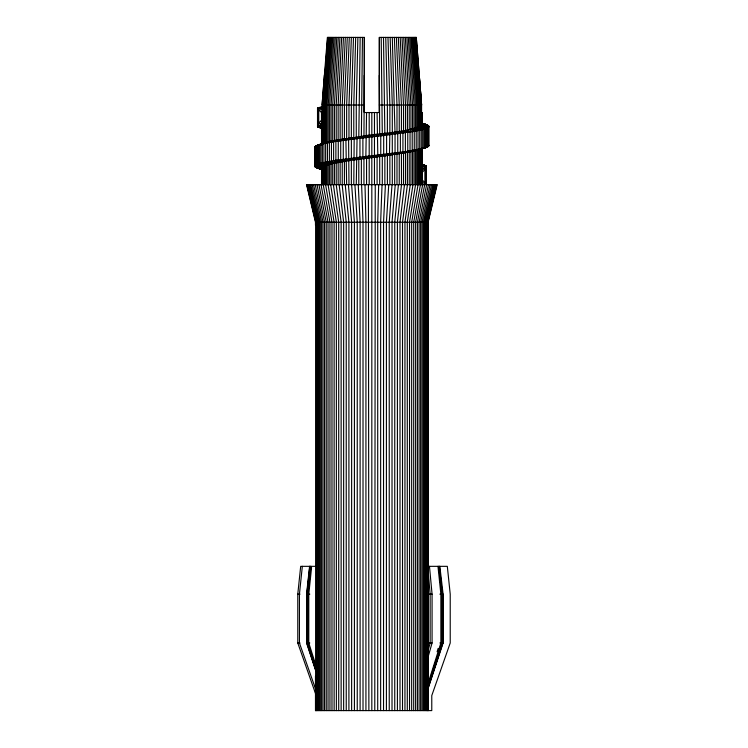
<?xml version="1.0" encoding="UTF-8"?>
<svg xmlns="http://www.w3.org/2000/svg" width="748" height="748" viewBox="0 0 748 748"><rect width="100%" height="100%" fill="white"/><g stroke="black" fill="none" stroke-linecap="round" stroke-linejoin="round"><path stroke-width="1.12" d="M315.955 671.47L306.568 642.981L306.568 594.146L309.579 566.339M364.313 112.069L364.313 37.4L327.381 37.4L322.061 105.019L321.762 144.747M364.313 37.4L364.313 112.537L379.339 112.537L379.358 37.4L416.262 37.4L421.591 105.019L421.545 125.814C401.769 133.602 379.451 132.686 358.797 136.828C344.276 139.633 327.39 139.53 314.721 147.253L314.805 166.449L316.666 167.823L321.808 169.375M427.604 658.642L432.073 642.981L432.073 594.146L429.464 566.339M427.576 690.095L443.096 642.981L443.096 594.146L439.843 566.339M351.354 184.663L351.364 139.334L353.785 137.52L353.785 105.019L355.674 37.4M322.164 169.328L315.422 167.131L322.108 168.945L321.481 167.907L322.584 166.533L331.102 163.784L348.97 160.68L389.867 155.173L392.289 153.359L392.298 105.019L390.157 37.4M364.313 75.314L363.949 136.136L362.892 137.95L362.892 156.799L363.949 158.613L363.949 184.663M375.244 184.663L374.776 710.6M362.453 37.4L361.359 136.482L359.956 138.296L359.956 157.145L358.797 159.305L358.797 184.663M360.162 37.4L358.797 136.828L357.048 138.642L333.617 141.737L320.948 144.149L320.948 162.999L325.838 165.158L325.838 184.663M357.89 37.4L356.272 105.019L356.272 137.174L354.178 138.988L353.785 184.663M378.656 184.663L377.712 222.231L377.712 710.6M353.486 37.4L351.354 105.019L351.354 137.866L348.596 139.67L348.97 184.663M351.354 37.4L348.97 105.019L348.97 138.202L345.903 140.016L346.651 184.663M382.05 184.663L380.639 222.231L380.639 710.6M349.288 37.4L346.651 105.019L346.651 138.548L343.276 140.362L343.276 159.212L344.407 161.372L344.407 184.663M347.268 37.4L344.407 105.019L344.407 138.894L340.723 140.708L340.723 159.558L342.238 161.718L342.238 184.663M345.324 37.4L342.238 105.019L342.238 139.24L338.264 141.054L338.264 159.904L340.144 162.054L340.144 184.663M343.454 37.4L340.144 105.019L340.144 139.586L335.889 141.4L335.889 160.25L338.143 162.4L338.143 184.663M385.416 184.663L383.537 222.231L383.537 710.6M341.658 37.4L338.143 105.019L338.143 139.932L331.448 142.083L331.448 160.932L334.412 163.092L334.412 184.663M339.947 37.4L336.226 105.019L336.226 140.269L329.391 142.429L329.391 161.278L332.701 163.438L332.701 184.663M338.32 37.4L334.412 105.019L334.412 140.615L329.391 142.429M336.787 37.4L332.701 105.019L332.701 140.961L327.446 142.774L327.446 161.624L331.102 163.784L331.102 184.663M335.356 37.4L331.102 105.019L331.102 141.307L325.632 143.12L325.632 161.97L329.606 164.121L329.606 184.663M388.745 184.663L386.407 222.231L386.407 710.6M334.019 37.4L329.606 105.019L329.606 141.653L322.584 144.065L322.584 105.019L327.727 37.4M332.785 37.4L328.232 105.019L328.232 141.998L322.369 143.803L322.369 162.653L326.969 164.812L326.969 184.663M331.654 37.4L326.969 105.019L326.969 142.335L319.658 144.495L319.658 163.345L324.828 165.504L324.828 184.663M330.644 37.4L325.838 105.019L325.838 142.681L316.666 145.533L316.666 164.382L314.721 166.103L321.556 168.253L314.805 166.449L314.805 146.907M329.737 37.4L324.828 105.019L324.828 143.027L318.517 144.841L318.517 163.69L323.949 165.85L323.949 184.663M328.952 37.4L323.949 105.019L323.94 162.316L328.232 164.467L328.232 184.663M392.027 184.663L389.241 222.231L389.241 710.6M328.279 37.4L323.201 105.019L323.201 143.719L315.974 145.869L315.974 164.719L322.108 166.879L322.108 184.663M395.253 184.663L392.017 222.231L392.017 710.6M398.413 184.663L394.748 222.231L394.748 710.6M315.843 694.481L297.779 642.981L297.779 594.146L300.677 566.339L316.516 566.339M302.332 566.339L299.434 594.146L299.434 642.981L315.965 690.095M311.57 567.498L308.784 594.146L308.784 642.981L316.095 665.991M310.27 566.339L307.297 594.146L307.297 642.981L316.189 670.376M310.897 566.339L307.952 594.146L307.952 642.981L316.049 668.179M309.822 566.339L306.83 594.146L306.83 642.981L316.142 671.47M322.229 112.125L322.584 109.04L318.76 110.283L318.76 123.177L317.517 126.842L321.752 128.151L317.517 126.842L317.517 107.993L322.874 106.487M404.509 184.663L400.002 222.231L400.002 710.6M410.25 184.663L404.949 222.231L404.949 710.6M412.961 184.663L407.286 222.231L407.286 710.6M415.561 184.663L409.53 222.231L409.53 710.6M418.048 184.663L411.671 222.231L411.671 710.6M387.38 184.663L387.38 155.519L389.474 153.705L389.867 132.695L389.867 105.019L387.978 37.4M369.194 184.663L369.194 112.537M374.458 184.663L374.458 112.537M424.705 184.663L417.412 222.231L417.412 710.6M421.535 123.355L426.977 124.869L421.9 123.214C423.611 123.794 431.493 125.215 427.678 127.964L421.545 125.814L422.162 124.776L422.162 112.537L421.591 112.537M426.65 184.663L419.086 222.231L419.086 710.6M428.436 184.663L420.628 222.231L420.628 710.6M421.545 173.078L424.892 169.516L426.136 165.85L421.928 164.551L426.136 165.85L426.136 184.663L424.892 182.409L421.545 179.539M430.063 184.663L422.031 222.231L422.031 710.6M431.54 184.663L423.303 222.231L423.303 710.6M432.849 184.663L424.434 222.231L424.434 710.6M389.867 184.663L389.867 155.173L416.673 150.348L427.678 146.814L428.931 145.439L428.221 144.401M433.99 184.663L425.416 222.231L425.416 710.6M434.962 184.663L426.257 222.231L426.257 710.6M435.766 184.663L426.94 222.231L426.94 710.6M436.383 184.663L427.482 222.231L427.482 710.6M436.832 184.663L427.865 222.231L427.865 710.6M427.398 645.215L427.968 642.981L432.073 642.981M427.463 653.051L430.147 642.981L430.147 594.146L427.716 566.339M437.113 651.742L438.141 648.46M325.071 73.145L324.389 75.314L322.108 105.019L364.313 105.019M427.314 685.71L440.871 642.981L440.871 594.146L437.973 566.339M427.622 686.804L441.713 642.981L441.713 594.146L438.767 566.339M427.426 689.001L442.358 642.981L442.358 594.146L439.394 566.339M427.435 690.095L442.825 642.981L442.825 594.146M356.272 184.663L357.048 138.642L361.359 136.482M384.855 184.663L384.855 155.855L386.604 154.051L386.604 135.201L387.38 133.041L387.38 105.019L385.753 37.4M366.567 184.663L366.567 158.267L365.856 156.454L366.567 112.537M377.086 184.663L377.086 156.893L377.796 155.079L377.086 112.537M382.293 184.663L382.293 156.201L383.696 154.387L383.696 135.538L384.855 133.387L383.49 37.4M379.704 184.663L379.704 156.547L380.76 154.733L380.76 135.884L379.704 134.07L379.339 75.314M361.359 184.663L361.359 158.959L362.892 156.799L405.388 151.638L423.994 148.198L423.994 129.339L418.824 127.188L418.824 105.019L413.915 37.4M357.048 138.642L380.76 135.884L382.293 133.733L381.2 37.4M377.796 136.23L379.704 134.07M363.949 158.613L365.856 156.454M322.313 126.047L318.76 123.177L322.108 119.615M374.813 136.575L377.086 134.416M366.567 158.267L368.839 156.117M371.821 136.921L374.458 134.762M369.194 157.922L371.821 155.771M368.839 137.267L371.821 135.108M371.821 157.585L374.813 155.425M392.298 184.663L392.298 154.827L395.047 153.013L395.047 134.163L392.289 37.4M365.856 137.604L369.194 135.453M374.458 157.239L377.796 155.079M394.682 184.663L394.682 154.481L397.749 152.667L397.749 133.817L396.992 131.667L396.992 105.019L394.364 37.4M362.892 137.95L366.567 135.799M377.086 156.893L380.76 154.733M359.956 138.296L363.949 136.136M379.704 156.547L383.696 154.387M396.992 184.663L396.992 154.135L400.376 152.33L400.376 133.471L399.245 131.321L399.245 105.019L396.375 37.4M382.293 156.201L386.604 154.051M380.76 135.884L414.261 131.405L427.678 127.964L427.678 146.814L414.046 151.04L414.046 184.663M399.245 184.663L399.245 153.789L402.929 151.984L402.929 133.135L401.414 130.975L401.414 105.019L398.319 37.4M354.178 138.988L358.797 136.828M384.855 155.855L389.474 153.705M397.403 710.6L397.403 222.231L401.498 184.663L401.414 153.452L405.388 151.638L405.388 132.789L403.509 130.629L403.509 105.019L400.199 37.4M321.921 127.506L317.863 125.206L317.863 108.946L322.93 106.637M423.77 184.663L425.79 183.746L425.79 167.487L421.732 165.186M351.364 139.334L356.272 137.174M387.38 155.519L392.289 153.359M403.509 184.663L403.509 153.106L407.763 151.292L407.763 132.443L405.51 130.283L405.51 105.019L401.994 37.4M348.596 139.67L353.785 137.52M389.867 155.173L395.047 153.013M322.584 184.663L322.584 166.533L316.666 164.382L331.448 160.932L362.892 156.799M319.424 107.974L323.043 106.543M345.903 140.016L351.354 137.866M392.298 154.827L397.749 152.667M343.276 140.362L348.97 138.202M394.682 154.481L400.376 152.33M340.723 140.708L346.651 138.548M396.992 154.135L402.929 151.984M409.231 184.663L409.231 152.068L414.261 150.264L414.261 131.405L410.942 129.254L410.942 105.019L406.856 37.4M338.264 141.054L344.407 138.894M399.245 153.789L405.388 151.638M410.942 184.663L410.942 151.722L416.206 149.918L416.206 131.068L412.55 128.908L412.55 105.019L408.296 37.4M335.889 141.4L342.238 139.24M401.414 153.452L407.763 151.292M412.55 184.663L412.55 151.386L418.02 149.572L418.02 130.722L414.046 128.562L414.046 105.019L409.633 37.4M340.144 139.586L333.617 141.737L333.617 160.586L336.226 162.746L336.226 184.663L341.135 222.231L341.135 710.6M403.509 153.106L410.035 150.946L410.035 132.097L407.417 129.946L407.417 105.019L403.705 37.4M421.068 183.643L424.892 182.409L424.892 169.516L421.339 166.636M414.046 151.04L419.712 149.226L412.55 151.386M414.261 150.264L407.417 152.414L407.417 184.663L402.518 222.231L402.518 710.6M327.446 142.774L334.412 140.615M426.856 146.402L428.847 145.785L428.847 126.244L421.068 123.401L427.678 125.215L421.479 123.364M409.231 152.068L416.206 149.918M415.421 184.663L415.421 150.694L421.274 148.88L421.274 130.03L416.673 127.88L416.673 105.019L411.989 37.4M322.108 168.945L315.039 166.785L315.039 146.561L319.078 145.327M426.594 146.739L428.613 146.131L428.613 125.898L421.545 123.747M325.632 143.12L332.701 140.961M410.942 151.722L418.02 149.572M331.102 141.307L317.517 145.187L317.517 164.036L323.201 166.187L323.201 184.663M321.762 184.663L321.762 167.225L315.422 165.065L315.422 146.215L321.565 144.373L315.974 145.869M423.106 148.011L428.221 146.468L428.221 127.618L421.891 125.468L421.891 112.537M416.673 184.663L416.673 150.348L422.704 148.534L422.704 129.684L417.814 127.534L417.814 105.019L413.008 37.4M322.369 143.803L329.606 141.653M320.948 144.149L328.232 141.998M415.916 37.4L421.068 105.019L421.068 126.15L426.977 128.31L426.977 147.16L417.814 150.002L417.814 184.663M415.421 150.694L422.704 148.534M317.517 145.187L326.969 142.335M416.673 150.348L426.136 147.506L426.136 128.656L420.451 126.496L420.451 105.019L415.374 37.4M317.517 107.993L317.863 108.946L323.201 107.375M425.79 183.746L422.657 184.663L415.617 222.231L415.617 710.6M319.564 108.039L322.725 107.132M426.136 147.506L419.703 149.32L421.068 148.628L421.068 184.663M316.666 145.533L323.201 143.719M426.977 147.16L420.451 148.974L420.451 184.663L413.7 222.231L413.7 710.6M423.265 148.02L427.678 146.814M315.422 146.215L318.77 145.308M422.657 147.982L428.221 146.468M315.039 146.561L317.274 145.953M426.369 146.73L428.613 146.131M426.594 146.384L428.847 145.785M379.339 105.019L421.591 105.019L419.263 75.314M322.061 112.537L321.481 112.537L321.556 145.093M306.456 184.663L437.187 184.663L428.099 222.231L428.099 710.6M306.549 184.663L315.478 222.231L428.174 222.231L428.174 710.6M427.248 566.339L447.313 566.339L450.221 594.146L450.221 642.981L431.774 695.575L431.774 710.6L315.478 710.6L315.478 676.042L315.993 676.042L315.993 225.232L315.478 225.232L315.478 222.231M297.779 594.146L300.032 594.146M306.568 594.146L309.803 594.146M432.073 594.146L427.968 594.146L427.482 588.349M439.852 594.146L443.096 594.146M297.779 642.981L300.032 642.981M306.568 642.981L309.803 642.981M439.852 642.981L443.096 642.981M421.274 123.149L423.994 123.831M421.274 164.467L423.994 165.158M428.847 126.244L421.891 124.084L428.613 125.898M422.162 124.776L428.847 126.936L422.096 125.122L422.096 112.537M320.948 127.88L319.658 127.534L321.715 128.132M321.556 184.663L321.556 167.571L314.721 166.103M319.658 168.852L320.948 169.198M421.891 125.468L428.613 127.282L422.096 125.122M321.762 167.225L315.039 165.411L321.556 167.571M315.039 166.785L321.762 168.599L314.805 166.449M421.545 125.814L428.221 127.618M315.422 165.065L322.108 166.879M421.068 126.15L427.678 127.964M315.974 164.719L322.584 166.533M420.451 126.496L426.977 128.31M316.666 164.382L323.201 166.187M322.108 169.328L316.666 167.823L321.864 169.366M414.701 37.4L419.703 105.019L419.703 126.842L426.136 128.656M421.844 164.635L426.136 165.85M317.517 164.036L323.949 165.85M421.975 123.27L425.135 124.177M418.824 127.188L425.135 129.002L425.135 147.852L418.824 149.656L418.824 184.663M318.517 127.188L321.668 128.095L317.517 126.842M421.975 164.597L425.135 165.504M318.517 163.69L324.828 165.504M318.517 168.515L321.668 169.413M417.814 127.534L423.994 129.339M317.863 125.206L322.136 126.459M421.517 166.234L425.79 167.487M319.658 163.345L325.838 165.158M416.673 127.88L422.704 129.684M320.948 162.999L326.969 164.812M410.867 37.4L415.421 105.019L415.421 128.217L421.274 130.03M322.369 162.653L328.232 164.467M414.046 128.562L419.712 130.376L419.703 184.663M323.94 162.316L329.606 164.121M318.76 123.177L321.631 124.103M421.068 168.272L424.892 169.516M412.55 128.908L418.02 130.722M325.632 161.97L331.102 163.784M410.942 129.254L416.206 131.068M327.446 161.624L332.701 163.438M419.703 126.842L425.135 129.002M405.51 130.283L410.035 132.097M333.617 160.586L338.143 162.4M403.509 130.629L407.763 132.443M335.889 160.25L340.144 162.054M401.414 130.975L405.388 132.789M338.264 159.904L342.238 161.718M399.245 131.321L402.929 133.135M340.723 159.558L344.407 161.372M415.421 128.217L419.712 130.376M396.992 131.667L400.376 133.471M343.276 159.212L346.651 161.026M394.682 132.013L397.749 133.817M345.903 158.866L348.97 160.68M392.298 132.349L395.047 134.163M348.596 158.52L351.354 160.334M389.867 132.695L392.289 134.509M351.364 158.183L353.785 159.988M322.108 113.154L317.863 108.946M387.38 133.041L389.474 134.855M354.178 157.837L356.272 159.651M315.422 148.282L314.721 147.253M384.855 133.387L386.604 135.201M357.048 157.491L358.797 159.305M382.293 133.733L383.696 135.538M359.956 157.145L361.359 158.959M306.82 184.663L315.787 222.231L315.787 225.232M307.26 184.663L316.17 222.231L316.17 710.6M307.886 184.663L316.703 222.231L316.703 710.6M308.69 184.663L317.395 222.231L317.395 710.6M309.653 184.663L318.237 222.231L318.237 710.6M310.803 184.663L319.218 222.231L319.218 710.6M312.112 184.663L320.35 222.231L320.35 710.6M313.58 184.663L321.612 222.231L321.612 710.6M420.638 100.513L421.358 103.897M315.217 184.663L323.024 222.231L323.024 710.6M317.002 184.663L324.567 222.231L324.567 710.6M318.938 184.663L326.24 222.231L326.24 710.6M321.023 184.663L328.035 222.231L328.035 710.6M323.248 184.663L329.952 222.231L329.952 710.6M325.604 184.663L331.981 222.231L331.981 710.6M328.082 184.663L334.122 222.231L334.122 710.6M330.691 184.663L336.366 222.231L336.366 710.6M333.402 184.663L338.704 222.231L338.704 710.6M339.143 184.663L343.65 222.231L343.65 710.6M342.154 184.663L346.24 222.231L346.24 710.6M345.239 184.663L348.905 222.231L348.905 710.6M348.4 184.663L351.635 222.231L351.635 710.6M416.262 37.4L421.591 105.019M351.625 184.663L354.412 222.231L354.412 710.6M354.907 184.663L357.245 222.231L357.245 710.6M405.323 37.4L409.231 105.019L409.231 129.6L412.204 131.751L412.204 150.6L405.51 152.76L405.51 184.663M358.236 184.663L360.106 222.231L360.106 710.6M361.602 184.663L363.014 222.231L363.014 710.6M364.996 184.663L365.931 222.231L365.931 710.6M368.399 184.663L368.876 710.6M422.162 148.385L422.162 184.663L422.096 148.048M421.891 147.936L421.891 184.663M421.545 148.282L421.545 184.663M379.339 37.4L379.339 112.537M371.821 112.537L371.821 710.6M321.762 112.537L321.762 144.972M315.787 676.042L315.787 710.6M315.553 222.231L315.553 225.232M315.553 676.042L315.553 710.6"/></g></svg>
